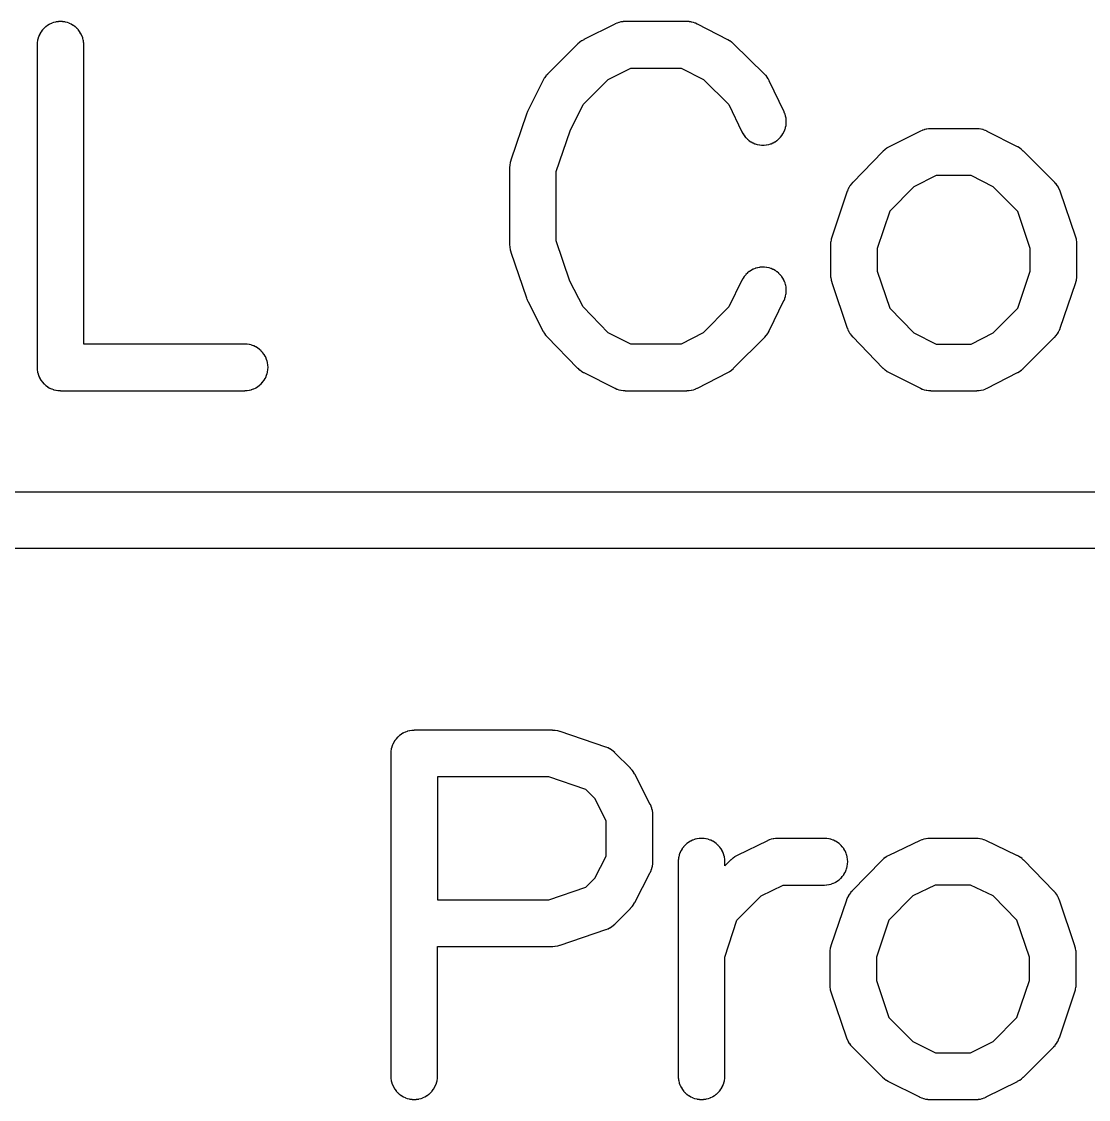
# Model space of a CAD drawing. Header units: inches. Extents: x -0.5 to 10, y -2.4 to 3.9.
# Drawn here: x 0.9009 to 1.0312, y -2.0225 to -1.8908 of the extents above; entities that cross this region are included whole.
import ezdxf

# ---------------------------------------------------------------- set-up
doc = ezdxf.new("R2010")
doc.units = ezdxf.units.IN

msp = doc.modelspace()

# ---------------------------------------------------------------- linework, layer by layer
for points in [[(0.90845, -1.93025), (0.90845, -1.8937), (0.90845, -1.89369), (0.908449, -1.893675), (0.908438, -1.893445), (0.908436, -1.893419), (0.908433, -1.893396), (0.908399, -1.893168), (0.908396, -1.893145), (0.90839, -1.89312), (0.908334, -1.892896), (0.908327, -1.89287), (0.90832, -1.892849), (0.908242, -1.892632), (0.908233, -1.892608), (0.908223, -1.892587), (0.908125, -1.892378), (0.908113, -1.892356), (0.908101, -1.892335), (0.907983, -1.892137), (0.907968, -1.892114), (0.907956, -1.892097), (0.907818, -1.891911), (0.907802, -1.89189), (0.907787, -1.891873), (0.907632, -1.891703), (0.907615, -1.891685), (0.907597, -1.891668), (0.907427, -1.891513), (0.90741, -1.891498), (0.907389, -1.891482), (0.907203, -1.891344), (0.907186, -1.891332), (0.907163, -1.891317), (0.906965, -1.891199), (0.906944, -1.891187), (0.906922, -1.891175), (0.906713, -1.891077), (0.906692, -1.891067), (0.906668, -1.891058), (0.906451, -1.89098), (0.90643, -1.890973), (0.906404, -1.890966), (0.90618, -1.89091), (0.906155, -1.890904), (0.906132, -1.890901), (0.905904, -1.890867), (0.905881, -1.890864), (0.905855, -1.890862), (0.905625, -1.890851), (0.9056, -1.89085), (0.905575, -1.890851), (0.905345, -1.890862), (0.905319, -1.890864), (0.905296, -1.890867), (0.905068, -1.890901), (0.905045, -1.890904), (0.90502, -1.89091), (0.904796, -1.890966), (0.90477, -1.890973), (0.904749, -1.89098), (0.904532, -1.891058), (0.904508, -1.891067), (0.904487, -1.891077), (0.904278, -1.891175), (0.904256, -1.891187), (0.904235, -1.891199), (0.904037, -1.891317), (0.904014, -1.891332), (0.903997, -1.891344), (0.903811, -1.891482), (0.90379, -1.891498), (0.903773, -1.891513), (0.903603, -1.891668), (0.903585, -1.891685), (0.903568, -1.891703), (0.903413, -1.891873), (0.903398, -1.89189), (0.903382, -1.891911), (0.903244, -1.892097), (0.903232, -1.892114), (0.903217, -1.892137), (0.903099, -1.892335), (0.903087, -1.892356), (0.903075, -1.892378), (0.902977, -1.892587), (0.902967, -1.892608), (0.902958, -1.892632), (0.90288, -1.892849), (0.902873, -1.89287), (0.902866, -1.892896), (0.90281, -1.89312), (0.902804, -1.893145), (0.902801, -1.893168), (0.902767, -1.893396), (0.902764, -1.893419), (0.902762, -1.893445), (0.902751, -1.893675), (0.90275, -1.89369), (0.90275, -1.8937), (0.90275, -1.9331), (0.90275, -1.93311), (0.902751, -1.933125), (0.902762, -1.933355), (0.902764, -1.933381), (0.902767, -1.933404), (0.902801, -1.933632), (0.902804, -1.933655), (0.90281, -1.93368), (0.902866, -1.933904), (0.902873, -1.93393), (0.90288, -1.933951), (0.902958, -1.934168), (0.902967, -1.934192), (0.902977, -1.934213), (0.903075, -1.934422), (0.903087, -1.934444), (0.903099, -1.934465), (0.903217, -1.934663), (0.903232, -1.934686), (0.903244, -1.934703), (0.903382, -1.934889), (0.903398, -1.93491), (0.903413, -1.934927), (0.903568, -1.935097), (0.903585, -1.935115), (0.903603, -1.935132), (0.903773, -1.935287), (0.90379, -1.935302), (0.903811, -1.935318), (0.903997, -1.935456), (0.904014, -1.935468), (0.904037, -1.935483), (0.904235, -1.935601), (0.904256, -1.935613), (0.904278, -1.935625), (0.904487, -1.935723), (0.904508, -1.935733), (0.904532, -1.935742), (0.904749, -1.93582), (0.90477, -1.935827), (0.904796, -1.935834), (0.90502, -1.93589), (0.905045, -1.935896), (0.905068, -1.935899), (0.905296, -1.935933), (0.905319, -1.935936), (0.905345, -1.935938), (0.905575, -1.935949), (0.90559, -1.93595), (0.9056, -1.93595), (0.9281, -1.93595), (0.92811, -1.93595), (0.928125, -1.935949), (0.928355, -1.935938), (0.928381, -1.935936), (0.928404, -1.935933), (0.928632, -1.935899), (0.928655, -1.935896), (0.92868, -1.93589), (0.928904, -1.935834), (0.92893, -1.935827), (0.928951, -1.93582), (0.929168, -1.935742), (0.929192, -1.935733), (0.929213, -1.935723), (0.929422, -1.935625), (0.929444, -1.935613), (0.929465, -1.935601), (0.929663, -1.935483), (0.929686, -1.935468), (0.929703, -1.935456), (0.929889, -1.935318), (0.92991, -1.935302), (0.929927, -1.935287), (0.930097, -1.935132), (0.930115, -1.935115), (0.930132, -1.935097), (0.930287, -1.934927), (0.930302, -1.93491), (0.930318, -1.934889), (0.930456, -1.934703), (0.930468, -1.934686), (0.930483, -1.934663), (0.930601, -1.934465), (0.930613, -1.934444), (0.930625, -1.934422), (0.930723, -1.934213), (0.930733, -1.934192), (0.930742, -1.934168), (0.93082, -1.933951), (0.930827, -1.93393), (0.930834, -1.933904), (0.93089, -1.93368), (0.930896, -1.933655), (0.930899, -1.933632), (0.930933, -1.933404), (0.930936, -1.933381), (0.930938, -1.933355), (0.930949, -1.933125), (0.93095, -1.9331), (0.930949, -1.933075), (0.930938, -1.932845), (0.930936, -1.932819), (0.930933, -1.932796), (0.930899, -1.932568), (0.930896, -1.932545), (0.93089, -1.93252), (0.930834, -1.932296), (0.930827, -1.93227), (0.93082, -1.932249), (0.930742, -1.932032), (0.930733, -1.932008), (0.930723, -1.931987), (0.930625, -1.931778), (0.930613, -1.931756), (0.930601, -1.931735), (0.930483, -1.931537), (0.930468, -1.931514), (0.930456, -1.931497), (0.930318, -1.931311), (0.930302, -1.93129), (0.930287, -1.931273), (0.930132, -1.931103), (0.930115, -1.931085), (0.930097, -1.931068), (0.929927, -1.930913), (0.92991, -1.930898), (0.929889, -1.930882), (0.929703, -1.930744), (0.929686, -1.930732), (0.929663, -1.930717), (0.929465, -1.930599), (0.929444, -1.930587), (0.929422, -1.930575), (0.929213, -1.930477), (0.929192, -1.930467), (0.929168, -1.930458), (0.928951, -1.93038), (0.92893, -1.930373), (0.928904, -1.930366), (0.92868, -1.93031), (0.928655, -1.930304), (0.928632, -1.930301), (0.928404, -1.930267), (0.928381, -1.930264), (0.928355, -1.930262), (0.928125, -1.930251), (0.92811, -1.93025), (0.9281, -1.93025)], [(0.987244, -1.900984), (0.988824, -1.90432), (0.988829, -1.90433), (0.988835, -1.904342), (0.988944, -1.904545), (0.988958, -1.904569), (0.988969, -1.904587), (0.989098, -1.904779), (0.989115, -1.904803), (0.989127, -1.904818), (0.989273, -1.904997), (0.989289, -1.905015), (0.989306, -1.905033), (0.98947, -1.905196), (0.989488, -1.905213), (0.989506, -1.905229), (0.989684, -1.905375), (0.989702, -1.905389), (0.989724, -1.905404), (0.989916, -1.905532), (0.989937, -1.905546), (0.989958, -1.905557), (0.990161, -1.905666), (0.990183, -1.905677), (0.990205, -1.905687), (0.990419, -1.905775), (0.990441, -1.905784), (0.990465, -1.905792), (0.990685, -1.905858), (0.990708, -1.905865), (0.990733, -1.90587), (0.990959, -1.905915), (0.99098, -1.905919), (0.991008, -1.905922), (0.991237, -1.905945), (0.991261, -1.905947), (0.991286, -1.905947), (0.991517, -1.905947), (0.991542, -1.905946), (0.991566, -1.905945), (0.991795, -1.905922), (0.991818, -1.905919), (0.991844, -1.905915), (0.99207, -1.90587), (0.992094, -1.905864), (0.992118, -1.905858), (0.992338, -1.905791), (0.99236, -1.905783), (0.992385, -1.905774), (0.992598, -1.905686), (0.992619, -1.905676), (0.992642, -1.905665), (0.992845, -1.905556), (0.992869, -1.905542), (0.992887, -1.905531), (0.993079, -1.905402), (0.993103, -1.905385), (0.993118, -1.905373), (0.993297, -1.905227), (0.993315, -1.905211), (0.993333, -1.905194), (0.993496, -1.90503), (0.993513, -1.905012), (0.993529, -1.904994), (0.993675, -1.904816), (0.993689, -1.904798), (0.993704, -1.904776), (0.993832, -1.904584), (0.993846, -1.904563), (0.993857, -1.904542), (0.993966, -1.904339), (0.993977, -1.904317), (0.993987, -1.904295), (0.994075, -1.904081), (0.994084, -1.904059), (0.994092, -1.904035), (0.994158, -1.903815), (0.994165, -1.903792), (0.99417, -1.903767), (0.994215, -1.903541), (0.994219, -1.90352), (0.994222, -1.903492), (0.994245, -1.903263), (0.994247, -1.903239), (0.994247, -1.903214), (0.994247, -1.902983), (0.994246, -1.902958), (0.994245, -1.902934), (0.994222, -1.902705), (0.994219, -1.902682), (0.994215, -1.902656), (0.99417, -1.90243), (0.994164, -1.902406), (0.994158, -1.902382), (0.994091, -1.902162), (0.994083, -1.90214), (0.994074, -1.902115), (0.993986, -1.901902), (0.993981, -1.901891), (0.993976, -1.90188), (0.992176, -1.89808), (0.992171, -1.89807), (0.992166, -1.89806), (0.992068, -1.897875), (0.992055, -1.897853), (0.992045, -1.897837), (0.991931, -1.897661), (0.99192, -1.897645), (0.991905, -1.897625), (0.991776, -1.89746), (0.991761, -1.897442), (0.991747, -1.897426), (0.991604, -1.897274), (0.991599, -1.897268), (0.991588, -1.897258), (0.987788, -1.893558), (0.987777, -1.893548), (0.98777, -1.893541), (0.987595, -1.893387), (0.987576, -1.893371), (0.987576, -1.893371), (0.987556, -1.893356), (0.987367, -1.89322), (0.987348, -1.893207), (0.987325, -1.893193), (0.987124, -1.893077), (0.987117, -1.893073), (0.987102, -1.893065), (0.983402, -1.891165), (0.983384, -1.891156), (0.983381, -1.891154), (0.983178, -1.891062), (0.983158, -1.891054), (0.983134, -1.891045), (0.982923, -1.890972), (0.982897, -1.890964), (0.982877, -1.890959), (0.982661, -1.890906), (0.982638, -1.890901), (0.982614, -1.890897), (0.982394, -1.890866), (0.98237, -1.890863), (0.982346, -1.890861), (0.982124, -1.890851), (0.982111, -1.89085), (0.9821, -1.89085), (0.9746, -1.89085), (0.974589, -1.89085), (0.974577, -1.890851), (0.974359, -1.890861), (0.974334, -1.890862), (0.974313, -1.890865), (0.974097, -1.890895), (0.974075, -1.890899), (0.974052, -1.890904), (0.97384, -1.890954), (0.973814, -1.89096), (0.973795, -1.890966), (0.973589, -1.891036), (0.973564, -1.891045), (0.973546, -1.891053), (0.973346, -1.891141), (0.973334, -1.891147), (0.973325, -1.891151), (0.969525, -1.893051), (0.969514, -1.893057), (0.969502, -1.893064), (0.969283, -1.893188), (0.969261, -1.893201), (0.969261, -1.893201), (0.969238, -1.893217), (0.969033, -1.893364), (0.969014, -1.893379), (0.969014, -1.893379), (0.968992, -1.893398), (0.968804, -1.893566), (0.968794, -1.893576), (0.968785, -1.893585), (0.965085, -1.897285), (0.965076, -1.897294), (0.965066, -1.897304), (0.964898, -1.897492), (0.964879, -1.897514), (0.964879, -1.897514), (0.964864, -1.897533), (0.964717, -1.897738), (0.964701, -1.897761), (0.964701, -1.897761), (0.964688, -1.897783), (0.964564, -1.898002), (0.964557, -1.898014), (0.964551, -1.898025), (0.962651, -1.901825), (0.962645, -1.901837), (0.962637, -1.901856), (0.962513, -1.902152), (0.962509, -1.902163), (0.962501, -1.902184), (0.960601, -1.907784), (0.960597, -1.907798), (0.960593, -1.90781), (0.960524, -1.908057), (0.960518, -1.908081), (0.960518, -1.908081), (0.960512, -1.90811), (0.960471, -1.908363), (0.960467, -1.90839), (0.960467, -1.90839), (0.960465, -1.908417), (0.960451, -1.908673), (0.96045, -1.908691), (0.96045, -1.9087), (0.96045, -1.9181), (0.96045, -1.918109), (0.960451, -1.918127), (0.960465, -1.918383), (0.960467, -1.91841), (0.960467, -1.91841), (0.960471, -1.918437), (0.960512, -1.91869), (0.960518, -1.918719), (0.960518, -1.918719), (0.960524, -1.918743), (0.960593, -1.91899), (0.960597, -1.919002), (0.960601, -1.919016), (0.962501, -1.924616), (0.962506, -1.924629), (0.962507, -1.924633), (0.962569, -1.924795), (0.962576, -1.924813), (0.962583, -1.924829), (0.962657, -1.924985), (0.96266, -1.924992), (0.962665, -1.925002), (0.964565, -1.928702), (0.964573, -1.928717), (0.964577, -1.928724), (0.964693, -1.928925), (0.964707, -1.928948), (0.96472, -1.928967), (0.964856, -1.929156), (0.964871, -1.929176), (0.964871, -1.929176), (0.964887, -1.929195), (0.965041, -1.92937), (0.965048, -1.929377), (0.965058, -1.929388), (0.968758, -1.933188), (0.968767, -1.933197), (0.968778, -1.933208), (0.968971, -1.933385), (0.968991, -1.933402), (0.968991, -1.933402), (0.969014, -1.933421), (0.969226, -1.933575), (0.969247, -1.93359), (0.969247, -1.93359), (0.969273, -1.933606), (0.969501, -1.933736), (0.969515, -1.933744), (0.969525, -1.933749), (0.973325, -1.935649), (0.973334, -1.935653), (0.973346, -1.935659), (0.973546, -1.935747), (0.973564, -1.935755), (0.973589, -1.935764), (0.973795, -1.935834), (0.973814, -1.93584), (0.97384, -1.935846), (0.974052, -1.935896), (0.974075, -1.935901), (0.974097, -1.935905), (0.974313, -1.935935), (0.974334, -1.935938), (0.974359, -1.935939), (0.974577, -1.935949), (0.974589, -1.93595), (0.9746, -1.93595), (0.9821, -1.93595), (0.982111, -1.93595), (0.982124, -1.935949), (0.982346, -1.935939), (0.98237, -1.935937), (0.982394, -1.935934), (0.982614, -1.935903), (0.982638, -1.935899), (0.982661, -1.935894), (0.982877, -1.935841), (0.982897, -1.935836), (0.982923, -1.935828), (0.983134, -1.935755), (0.983158, -1.935746), (0.983178, -1.935738), (0.983381, -1.935646), (0.983384, -1.935644), (0.983402, -1.935635), (0.987102, -1.933735), (0.987116, -1.933728), (0.987125, -1.933723), (0.987335, -1.933601), (0.987358, -1.933586), (0.987358, -1.933586), (0.987379, -1.933572), (0.987575, -1.933429), (0.987594, -1.933415), (0.987594, -1.933415), (0.987616, -1.933396), (0.987796, -1.933233), (0.9878, -1.933229), (0.987815, -1.933215), (0.991615, -1.929415), (0.991628, -1.929402), (0.991634, -1.929395), (0.991808, -1.929201), (0.991827, -1.929178), (0.991827, -1.929178), (0.991843, -1.929158), (0.991994, -1.928946), (0.99201, -1.928921), (0.99201, -1.928921), (0.992023, -1.928899), (0.99215, -1.928671), (0.992157, -1.928659), (0.992163, -1.928647), (0.993963, -1.924947), (0.993968, -1.924935), (0.993973, -1.924924), (0.994064, -1.924712), (0.994073, -1.924689), (0.994081, -1.924666), (0.99415, -1.924446), (0.994157, -1.924423), (0.994162, -1.924399), (0.99421, -1.924173), (0.994214, -1.924152), (0.994218, -1.924125), (0.994243, -1.923896), (0.994245, -1.923872), (0.994246, -1.923847), (0.994248, -1.923616), (0.994248, -1.92359), (0.994246, -1.923567), (0.994226, -1.923337), (0.994224, -1.923314), (0.99422, -1.923289), (0.994177, -1.923062), (0.994172, -1.923038), (0.994166, -1.923014), (0.994101, -1.922793), (0.994094, -1.92277), (0.994085, -1.922746), (0.993999, -1.922532), (0.993989, -1.922509), (0.993979, -1.922488), (0.993872, -1.922283), (0.993861, -1.922262), (0.993848, -1.922241), (0.993722, -1.922048), (0.993708, -1.922027), (0.993693, -1.922008), (0.993548, -1.921828), (0.993532, -1.921808), (0.993532, -1.921808), (0.993516, -1.921791), (0.993355, -1.921627), (0.993338, -1.92161), (0.993319, -1.921593), (0.993142, -1.921445), (0.993122, -1.921429), (0.993103, -1.921415), (0.992913, -1.921285), (0.992892, -1.921272), (0.992871, -1.921259), (0.992669, -1.921148), (0.992643, -1.921136), (0.992624, -1.921127), (0.992412, -1.921036), (0.992389, -1.921027), (0.992366, -1.921019), (0.992146, -1.92095), (0.992123, -1.920943), (0.992099, -1.920938), (0.991873, -1.92089), (0.991852, -1.920886), (0.991825, -1.920882), (0.991596, -1.920857), (0.991572, -1.920855), (0.991547, -1.920854), (0.991316, -1.920852), (0.99129, -1.920852), (0.991267, -1.920854), (0.991037, -1.920874), (0.991014, -1.920876), (0.990989, -1.92088), (0.990762, -1.920923), (0.990738, -1.920928), (0.990714, -1.920934), (0.990493, -1.920999), (0.99047, -1.921006), (0.990446, -1.921015), (0.990232, -1.921101), (0.990209, -1.921111), (0.990188, -1.921121), (0.989983, -1.921228), (0.989962, -1.921239), (0.989941, -1.921252), (0.989748, -1.921378), (0.989727, -1.921392), (0.989708, -1.921407), (0.989528, -1.921552), (0.989508, -1.921568), (0.989508, -1.921568), (0.989491, -1.921584), (0.989327, -1.921745), (0.98931, -1.921762), (0.989293, -1.921781), (0.989145, -1.921958), (0.989129, -1.921978), (0.989115, -1.921997), (0.988985, -1.922187), (0.988972, -1.922208), (0.988959, -1.922229), (0.988848, -1.922431), (0.98884, -1.922448), (0.988837, -1.922453), (0.987246, -1.925723), (0.984101, -1.928869), (0.981411, -1.93025), (0.975273, -1.93025), (0.972506, -1.928866), (0.96944, -1.925718), (0.967831, -1.922585), (0.96615, -1.91763), (0.96615, -1.90917), (0.967836, -1.9042), (0.969442, -1.900988), (0.972488, -1.897942), (0.975273, -1.89655), (0.981411, -1.89655), (0.984118, -1.89794)], [(1.011889, -1.90395), (1.011889, -1.90395), (1.011877, -1.903951), (1.011659, -1.903961), (1.011634, -1.903962), (1.011613, -1.903965), (1.011397, -1.903995), (1.011375, -1.903999), (1.011352, -1.904004), (1.01114, -1.904054), (1.011114, -1.90406), (1.011095, -1.904066), (1.010889, -1.904136), (1.010864, -1.904145), (1.010846, -1.904153), (1.010646, -1.904241), (1.010634, -1.904247), (1.010625, -1.904251), (1.006825, -1.906151), (1.006815, -1.906156), (1.006801, -1.906164), (1.006573, -1.906294), (1.006547, -1.90631), (1.006547, -1.90631), (1.006526, -1.906325), (1.006314, -1.906479), (1.006291, -1.906498), (1.006291, -1.906498), (1.006271, -1.906515), (1.006078, -1.906692), (1.006067, -1.906703), (1.006058, -1.906712), (1.002358, -1.910512), (1.002352, -1.910519), (1.002343, -1.910528), (1.002204, -1.910684), (1.002189, -1.910702), (1.002176, -1.910719), (1.002051, -1.910887), (1.002037, -1.910906), (1.002026, -1.910923), (1.001917, -1.911102), (1.001906, -1.911121), (1.001896, -1.911141), (1.001803, -1.911328), (1.001794, -1.911347), (1.001785, -1.911369), (1.001709, -1.911563), (1.001707, -1.911567), (1.001701, -1.911584), (0.999801, -1.917184), (0.999797, -1.917198), (0.999793, -1.91721), (0.999724, -1.917457), (0.999718, -1.917481), (0.999718, -1.917481), (0.999712, -1.91751), (0.999671, -1.917763), (0.999667, -1.91779), (0.999667, -1.91779), (0.999665, -1.917817), (0.999651, -1.918073), (0.99965, -1.918091), (0.99965, -1.9181), (0.99965, -1.9218), (0.99965, -1.921809), (0.999651, -1.921827), (0.999665, -1.922083), (0.999667, -1.92211), (0.999667, -1.92211), (0.999671, -1.922137), (0.999712, -1.92239), (0.999718, -1.922419), (0.999718, -1.922419), (0.999724, -1.922443), (0.999793, -1.92269), (0.999797, -1.922702), (0.999801, -1.922716), (1.001701, -1.928316), (1.001707, -1.928333), (1.001709, -1.928337), (1.001785, -1.928531), (1.001794, -1.928553), (1.001803, -1.928572), (1.001896, -1.928759), (1.001906, -1.928779), (1.001917, -1.928798), (1.002026, -1.928977), (1.002037, -1.928994), (1.002051, -1.929013), (1.002176, -1.929181), (1.002189, -1.929198), (1.002204, -1.929216), (1.002343, -1.929372), (1.002352, -1.929381), (1.002358, -1.929388), (1.006058, -1.933188), (1.006067, -1.933197), (1.006078, -1.933208), (1.006271, -1.933385), (1.006291, -1.933402), (1.006291, -1.933402), (1.006314, -1.933421), (1.006526, -1.933575), (1.006547, -1.93359), (1.006547, -1.93359), (1.006573, -1.933606), (1.006801, -1.933736), (1.006815, -1.933744), (1.006825, -1.933749), (1.010625, -1.935649), (1.010634, -1.935653), (1.010646, -1.935659), (1.010846, -1.935747), (1.010864, -1.935755), (1.010889, -1.935764), (1.011095, -1.935834), (1.011114, -1.93584), (1.01114, -1.935846), (1.011352, -1.935896), (1.011375, -1.935901), (1.011397, -1.935905), (1.011613, -1.935935), (1.011634, -1.935938), (1.011659, -1.935939), (1.011877, -1.935949), (1.011889, -1.93595), (1.0119, -1.93595), (1.0175, -1.93595), (1.017511, -1.93595), (1.017524, -1.935949), (1.017746, -1.935939), (1.01777, -1.935937), (1.017794, -1.935934), (1.018014, -1.935903), (1.018038, -1.935899), (1.018061, -1.935894), (1.018277, -1.935841), (1.018297, -1.935836), (1.018323, -1.935828), (1.018534, -1.935755), (1.018558, -1.935746), (1.018578, -1.935738), (1.018781, -1.935646), (1.018784, -1.935644), (1.018802, -1.935635), (1.022502, -1.933735), (1.022516, -1.933728), (1.022525, -1.933723), (1.022735, -1.933601), (1.022758, -1.933586), (1.022758, -1.933586), (1.022779, -1.933572), (1.022975, -1.933429), (1.022994, -1.933415), (1.022994, -1.933415), (1.023016, -1.933396), (1.023196, -1.933233), (1.0232, -1.933229), (1.023215, -1.933215), (1.027015, -1.929415), (1.027026, -1.929404), (1.027031, -1.929399), (1.027176, -1.92924), (1.027191, -1.929222), (1.027205, -1.929204), (1.027335, -1.929033), (1.027349, -1.929013), (1.027361, -1.928995), (1.027475, -1.928812), (1.027486, -1.928793), (1.027497, -1.928772), (1.027594, -1.92858), (1.027605, -1.928557), (1.027613, -1.928538), (1.027691, -1.928337), (1.027694, -1.928329), (1.027699, -1.928316), (1.029599, -1.922716), (1.029603, -1.922702), (1.029607, -1.92269), (1.029676, -1.922443), (1.029682, -1.922419), (1.029682, -1.922419), (1.029688, -1.92239), (1.029729, -1.922137), (1.029733, -1.92211), (1.029733, -1.92211), (1.029735, -1.922083), (1.029749, -1.921827), (1.02975, -1.921809), (1.02975, -1.9218), (1.02975, -1.9181), (1.02975, -1.918091), (1.029749, -1.918073), (1.029735, -1.917817), (1.029733, -1.91779), (1.029733, -1.91779), (1.029729, -1.917763), (1.029688, -1.91751), (1.029682, -1.917481), (1.029682, -1.917481), (1.029676, -1.917457), (1.029607, -1.91721), (1.029603, -1.917198), (1.029599, -1.917184), (1.027699, -1.911584), (1.027694, -1.911571), (1.027691, -1.911563), (1.027613, -1.911362), (1.027605, -1.911343), (1.027594, -1.91132), (1.027497, -1.911128), (1.027486, -1.911107), (1.027475, -1.911088), (1.027361, -1.910905), (1.027349, -1.910887), (1.027335, -1.910867), (1.027205, -1.910696), (1.027191, -1.910678), (1.027176, -1.91066), (1.027031, -1.910501), (1.027026, -1.910496), (1.027015, -1.910485), (1.023215, -1.906685), (1.0232, -1.906671), (1.023196, -1.906667), (1.023016, -1.906504), (1.022994, -1.906485), (1.022994, -1.906485), (1.022975, -1.906471), (1.022779, -1.906328), (1.022758, -1.906314), (1.022758, -1.906314), (1.022735, -1.906299), (1.022525, -1.906177), (1.022516, -1.906172), (1.022502, -1.906165), (1.018802, -1.904265), (1.018784, -1.904256), (1.018781, -1.904254), (1.018578, -1.904162), (1.018558, -1.904154), (1.018534, -1.904145), (1.018323, -1.904072), (1.018297, -1.904064), (1.018277, -1.904059), (1.018061, -1.904006), (1.018038, -1.904001), (1.018014, -1.903997), (1.017794, -1.903966), (1.01777, -1.903963), (1.017746, -1.903961), (1.017524, -1.903951), (1.017511, -1.90395), (1.0175, -1.90395), (1.0119, -1.90395)], [(1.012573, -1.90965), (1.009806, -1.911034), (1.006892, -1.914026), (1.00535, -1.91857), (1.00535, -1.92133), (1.006892, -1.925874), (1.009806, -1.928866), (1.012573, -1.93025), (1.016811, -1.93025), (1.019501, -1.928869), (1.022515, -1.925855), (1.02405, -1.92133), (1.02405, -1.91857), (1.022515, -1.914045), (1.019501, -1.911031), (1.016811, -1.90965)], [(0.94595, -1.98029), (0.94595, -1.98029), (0.94595, -1.9803), (0.94595, -2.0197), (0.94595, -2.01971), (0.945951, -2.019725), (0.945962, -2.019955), (0.945964, -2.019981), (0.945967, -2.020004), (0.946001, -2.020232), (0.946004, -2.020255), (0.94601, -2.02028), (0.946066, -2.020504), (0.946073, -2.02053), (0.94608, -2.020551), (0.946158, -2.020768), (0.946167, -2.020792), (0.946177, -2.020813), (0.946275, -2.021022), (0.946287, -2.021044), (0.946299, -2.021065), (0.946417, -2.021263), (0.946432, -2.021286), (0.946444, -2.021303), (0.946582, -2.021489), (0.946598, -2.02151), (0.946613, -2.021527), (0.946768, -2.021697), (0.946785, -2.021715), (0.946803, -2.021732), (0.946973, -2.021887), (0.94699, -2.021902), (0.947011, -2.021918), (0.947197, -2.022056), (0.947214, -2.022068), (0.947237, -2.022083), (0.947435, -2.022201), (0.947456, -2.022213), (0.947478, -2.022225), (0.947687, -2.022323), (0.947708, -2.022333), (0.947732, -2.022342), (0.947949, -2.02242), (0.94797, -2.022427), (0.947996, -2.022434), (0.94822, -2.02249), (0.948245, -2.022496), (0.948268, -2.022499), (0.948496, -2.022533), (0.948519, -2.022536), (0.948545, -2.022538), (0.948775, -2.022549), (0.9488, -2.02255), (0.948825, -2.022549), (0.949055, -2.022538), (0.949081, -2.022536), (0.949104, -2.022533), (0.949332, -2.022499), (0.949355, -2.022496), (0.94938, -2.02249), (0.949604, -2.022434), (0.94963, -2.022427), (0.949651, -2.02242), (0.949868, -2.022342), (0.949892, -2.022333), (0.949913, -2.022323), (0.950122, -2.022225), (0.950144, -2.022213), (0.950165, -2.022201), (0.950363, -2.022083), (0.950386, -2.022068), (0.950403, -2.022056), (0.950589, -2.021918), (0.95061, -2.021902), (0.950627, -2.021887), (0.950797, -2.021732), (0.950815, -2.021715), (0.950832, -2.021697), (0.950987, -2.021527), (0.951002, -2.02151), (0.951018, -2.021489), (0.951156, -2.021303), (0.951168, -2.021286), (0.951183, -2.021263), (0.951301, -2.021065), (0.951313, -2.021044), (0.951325, -2.021022), (0.951423, -2.020813), (0.951433, -2.020792), (0.951442, -2.020768), (0.95152, -2.020551), (0.951527, -2.02053), (0.951534, -2.020504), (0.95159, -2.02028), (0.951596, -2.020255), (0.951599, -2.020232), (0.951633, -2.020004), (0.951636, -2.019981), (0.951638, -2.019955), (0.951649, -2.019725), (0.95165, -2.01971), (0.95165, -2.0197), (0.95165, -2.00385), (0.9657, -2.00385), (0.965709, -2.00385), (0.965727, -2.003849), (0.965983, -2.003835), (0.96601, -2.003833), (0.96601, -2.003833), (0.966037, -2.003829), (0.96629, -2.003788), (0.966319, -2.003782), (0.966319, -2.003782), (0.966343, -2.003776), (0.96659, -2.003707), (0.966602, -2.003703), (0.966616, -2.003699), (0.972216, -2.001799), (0.972229, -2.001794), (0.972237, -2.001791), (0.972438, -2.001713), (0.972457, -2.001705), (0.97248, -2.001694), (0.972672, -2.001597), (0.972693, -2.001586), (0.972712, -2.001575), (0.972895, -2.001461), (0.972913, -2.001449), (0.972933, -2.001435), (0.973104, -2.001305), (0.973122, -2.001291), (0.97314, -2.001276), (0.973299, -2.001131), (0.973304, -2.001126), (0.973315, -2.001115), (0.975215, -1.999215), (0.975229, -1.9992), (0.975233, -1.999196), (0.975396, -1.999016), (0.975415, -1.998994), (0.975415, -1.998994), (0.975429, -1.998975), (0.975572, -1.998779), (0.975586, -1.998758), (0.975586, -1.998758), (0.975601, -1.998735), (0.975723, -1.998525), (0.975728, -1.998516), (0.975735, -1.998502), (0.977635, -1.994802), (0.977644, -1.994784), (0.977646, -1.994781), (0.977738, -1.994578), (0.977746, -1.994558), (0.977755, -1.994534), (0.977828, -1.994323), (0.977836, -1.994297), (0.977841, -1.994277), (0.977894, -1.994061), (0.977899, -1.994038), (0.977903, -1.994014), (0.977934, -1.993794), (0.977937, -1.99377), (0.977939, -1.993746), (0.977949, -1.993524), (0.97795, -1.993511), (0.97795, -1.9935), (0.97795, -1.9878), (0.97795, -1.987789), (0.977949, -1.987776), (0.977939, -1.987554), (0.977937, -1.98753), (0.977934, -1.987506), (0.977903, -1.987286), (0.977899, -1.987262), (0.977894, -1.987239), (0.977841, -1.987023), (0.977836, -1.987003), (0.977828, -1.986977), (0.977755, -1.986766), (0.977746, -1.986742), (0.977738, -1.986722), (0.977646, -1.986519), (0.977644, -1.986516), (0.977635, -1.986498), (0.975735, -1.982798), (0.975728, -1.982784), (0.975723, -1.982775), (0.975601, -1.982565), (0.975586, -1.982542), (0.975586, -1.982542), (0.975572, -1.982521), (0.975429, -1.982325), (0.975415, -1.982306), (0.975415, -1.982306), (0.975396, -1.982284), (0.975233, -1.982104), (0.975229, -1.9821), (0.975215, -1.982085), (0.973315, -1.980185), (0.973304, -1.980174), (0.973299, -1.980169), (0.97314, -1.980024), (0.973122, -1.980009), (0.973104, -1.979995), (0.972933, -1.979865), (0.972913, -1.979851), (0.972895, -1.979839), (0.972712, -1.979725), (0.972693, -1.979714), (0.972672, -1.979703), (0.97248, -1.979606), (0.972457, -1.979595), (0.972438, -1.979587), (0.972237, -1.979509), (0.972229, -1.979506), (0.972216, -1.979501), (0.966616, -1.977601), (0.966602, -1.977597), (0.96659, -1.977593), (0.966343, -1.977524), (0.966319, -1.977518), (0.966319, -1.977518), (0.96629, -1.977512), (0.966037, -1.977471), (0.96601, -1.977467), (0.96601, -1.977467), (0.965983, -1.977465), (0.965727, -1.977451), (0.965709, -1.97745), (0.9657, -1.97745), (0.9488, -1.97745), (0.94879, -1.97745), (0.948775, -1.977451), (0.948545, -1.977462), (0.948519, -1.977464), (0.948496, -1.977467), (0.948268, -1.977501), (0.948245, -1.977504), (0.94822, -1.97751), (0.947996, -1.977566), (0.94797, -1.977573), (0.947949, -1.97758), (0.947732, -1.977658), (0.947708, -1.977667), (0.947687, -1.977677), (0.947478, -1.977775), (0.947456, -1.977787), (0.947435, -1.977799), (0.947237, -1.977917), (0.947214, -1.977932), (0.947197, -1.977944), (0.947011, -1.978082), (0.94699, -1.978098), (0.946973, -1.978113), (0.946803, -1.978268), (0.946785, -1.978285), (0.946768, -1.978303), (0.946613, -1.978473), (0.946598, -1.97849), (0.946582, -1.978511), (0.946444, -1.978697), (0.946432, -1.978714), (0.946417, -1.978737), (0.946299, -1.978935), (0.946287, -1.978956), (0.946275, -1.978978), (0.946177, -1.979187), (0.946167, -1.979208), (0.946158, -1.979232), (0.94608, -1.979449), (0.946073, -1.97947), (0.946066, -1.979496), (0.94601, -1.97972), (0.946004, -1.979745), (0.946001, -1.979768), (0.945967, -1.979996), (0.945964, -1.980019), (0.945962, -1.980045), (0.945951, -1.980275)], [(0.95165, -1.99815), (0.96523, -1.99815), (0.969755, -1.996615), (0.970869, -1.995501), (0.97225, -1.992811), (0.97225, -1.988489), (0.970869, -1.985799), (0.969755, -1.984685), (0.96523, -1.98315), (0.95165, -1.98315)], [(0.98675, -2.005147), (0.988202, -2.000628), (0.991177, -1.997654), (0.993856, -1.99635), (0.9989, -1.99635), (0.99891, -1.99635), (0.998925, -1.996349), (0.999155, -1.996338), (0.999181, -1.996336), (0.999204, -1.996333), (0.999432, -1.996299), (0.999455, -1.996296), (0.99948, -1.99629), (0.999704, -1.996234), (0.99973, -1.996227), (0.999751, -1.99622), (0.999968, -1.996142), (0.999992, -1.996133), (1.000013, -1.996123), (1.000222, -1.996025), (1.000244, -1.996013), (1.000265, -1.996001), (1.000463, -1.995883), (1.000486, -1.995868), (1.000503, -1.995856), (1.000689, -1.995718), (1.00071, -1.995702), (1.000727, -1.995687), (1.000897, -1.995532), (1.000915, -1.995515), (1.000932, -1.995497), (1.001087, -1.995327), (1.001102, -1.99531), (1.001118, -1.995289), (1.001256, -1.995103), (1.001268, -1.995086), (1.001283, -1.995063), (1.001401, -1.994865), (1.001413, -1.994844), (1.001425, -1.994822), (1.001523, -1.994613), (1.001533, -1.994592), (1.001542, -1.994568), (1.00162, -1.994351), (1.001627, -1.99433), (1.001634, -1.994304), (1.00169, -1.99408), (1.001696, -1.994055), (1.001699, -1.994032), (1.001733, -1.993804), (1.001736, -1.993781), (1.001738, -1.993755), (1.001749, -1.993525), (1.00175, -1.9935), (1.001749, -1.993475), (1.001738, -1.993245), (1.001736, -1.993219), (1.001733, -1.993196), (1.001699, -1.992968), (1.001696, -1.992945), (1.00169, -1.99292), (1.001634, -1.992696), (1.001627, -1.99267), (1.00162, -1.992649), (1.001542, -1.992432), (1.001533, -1.992408), (1.001523, -1.992387), (1.001425, -1.992178), (1.001413, -1.992156), (1.001401, -1.992135), (1.001283, -1.991937), (1.001268, -1.991914), (1.001256, -1.991897), (1.001118, -1.991711), (1.001102, -1.99169), (1.001087, -1.991673), (1.000932, -1.991503), (1.000915, -1.991485), (1.000897, -1.991468), (1.000727, -1.991313), (1.00071, -1.991298), (1.000689, -1.991282), (1.000503, -1.991144), (1.000486, -1.991132), (1.000463, -1.991117), (1.000265, -1.990999), (1.000244, -1.990987), (1.000222, -1.990975), (1.000013, -1.990877), (0.999992, -1.990867), (0.999968, -1.990858), (0.999751, -1.99078), (0.99973, -1.990773), (0.999704, -1.990766), (0.99948, -1.99071), (0.999455, -1.990704), (0.999432, -1.990701), (0.999204, -1.990667), (0.999181, -1.990664), (0.999155, -1.990662), (0.998925, -1.990651), (0.99891, -1.99065), (0.9989, -1.99065), (0.9932, -1.99065), (0.993189, -1.99065), (0.993177, -1.990651), (0.992965, -1.99066), (0.992943, -1.990662), (0.99292, -1.990664), (0.992709, -1.990693), (0.992683, -1.990697), (0.992664, -1.990701), (0.992457, -1.990749), (0.992431, -1.990756), (0.992414, -1.990761), (0.992211, -1.990827), (0.992189, -1.990835), (0.992169, -1.990843), (0.991974, -1.990928), (0.991962, -1.990933), (0.991953, -1.990937), (0.988253, -1.992737), (0.988241, -1.992743), (0.988229, -1.99275), (0.988001, -1.992877), (0.987979, -1.99289), (0.987979, -1.99289), (0.987954, -1.992906), (0.987742, -1.993057), (0.987722, -1.993073), (0.987722, -1.993073), (0.987699, -1.993092), (0.987505, -1.993266), (0.987498, -1.993272), (0.987485, -1.993285), (0.98675, -1.994019), (0.98675, -1.9935), (0.98675, -1.99349), (0.986749, -1.993475), (0.986738, -1.993245), (0.986736, -1.993219), (0.986733, -1.993196), (0.986699, -1.992968), (0.986696, -1.992945), (0.98669, -1.99292), (0.986634, -1.992696), (0.986627, -1.99267), (0.98662, -1.992649), (0.986542, -1.992432), (0.986533, -1.992408), (0.986523, -1.992387), (0.986425, -1.992178), (0.986413, -1.992156), (0.986401, -1.992135), (0.986283, -1.991937), (0.986268, -1.991914), (0.986256, -1.991897), (0.986118, -1.991711), (0.986102, -1.99169), (0.986087, -1.991673), (0.985932, -1.991503), (0.985915, -1.991485), (0.985897, -1.991468), (0.985727, -1.991313), (0.98571, -1.991298), (0.985689, -1.991282), (0.985503, -1.991144), (0.985486, -1.991132), (0.985463, -1.991117), (0.985265, -1.990999), (0.985244, -1.990987), (0.985222, -1.990975), (0.985013, -1.990877), (0.984992, -1.990867), (0.984968, -1.990858), (0.984751, -1.99078), (0.98473, -1.990773), (0.984704, -1.990766), (0.98448, -1.99071), (0.984455, -1.990704), (0.984432, -1.990701), (0.984204, -1.990667), (0.984181, -1.990664), (0.984155, -1.990662), (0.983925, -1.990651), (0.9839, -1.99065), (0.983875, -1.990651), (0.983645, -1.990662), (0.983619, -1.990664), (0.983596, -1.990667), (0.983368, -1.990701), (0.983345, -1.990704), (0.98332, -1.99071), (0.983096, -1.990766), (0.98307, -1.990773), (0.983049, -1.99078), (0.982832, -1.990858), (0.982808, -1.990867), (0.982787, -1.990877), (0.982578, -1.990975), (0.982556, -1.990987), (0.982535, -1.990999), (0.982337, -1.991117), (0.982314, -1.991132), (0.982297, -1.991144), (0.982111, -1.991282), (0.98209, -1.991298), (0.982073, -1.991313), (0.981903, -1.991468), (0.981885, -1.991485), (0.981868, -1.991503), (0.981713, -1.991673), (0.981698, -1.99169), (0.981682, -1.991711), (0.981544, -1.991897), (0.981532, -1.991914), (0.981517, -1.991937), (0.981399, -1.992135), (0.981387, -1.992156), (0.981375, -1.992178), (0.981277, -1.992387), (0.981267, -1.992408), (0.981258, -1.992432), (0.98118, -1.992649), (0.981173, -1.99267), (0.981166, -1.992696), (0.98111, -1.99292), (0.981104, -1.992945), (0.981101, -1.992968), (0.981067, -1.993196), (0.981064, -1.993219), (0.981062, -1.993245), (0.981051, -1.993475), (0.98105, -1.99349), (0.98105, -1.9935), (0.98105, -2.0197), (0.98105, -2.01971), (0.981051, -2.019725), (0.981062, -2.019955), (0.981064, -2.019981), (0.981067, -2.020004), (0.981101, -2.020232), (0.981104, -2.020255), (0.98111, -2.02028), (0.981166, -2.020504), (0.981173, -2.02053), (0.98118, -2.020551), (0.981258, -2.020768), (0.981267, -2.020792), (0.981277, -2.020813), (0.981375, -2.021022), (0.981387, -2.021044), (0.981399, -2.021065), (0.981517, -2.021263), (0.981532, -2.021286), (0.981544, -2.021303), (0.981682, -2.021489), (0.981698, -2.02151), (0.981713, -2.021527), (0.981868, -2.021697), (0.981885, -2.021715), (0.981903, -2.021732), (0.982073, -2.021887), (0.98209, -2.021902), (0.982111, -2.021918), (0.982297, -2.022056), (0.982314, -2.022068), (0.982337, -2.022083), (0.982535, -2.022201), (0.982556, -2.022213), (0.982578, -2.022225), (0.982787, -2.022323), (0.982808, -2.022333), (0.982832, -2.022342), (0.983049, -2.02242), (0.98307, -2.022427), (0.983096, -2.022434), (0.98332, -2.02249), (0.983345, -2.022496), (0.983368, -2.022499), (0.983596, -2.022533), (0.983619, -2.022536), (0.983645, -2.022538), (0.983875, -2.022549), (0.9839, -2.02255), (0.983925, -2.022549), (0.984155, -2.022538), (0.984181, -2.022536), (0.984204, -2.022533), (0.984432, -2.022499), (0.984455, -2.022496), (0.98448, -2.02249), (0.984704, -2.022434), (0.98473, -2.022427), (0.984751, -2.02242), (0.984968, -2.022342), (0.984992, -2.022333), (0.985013, -2.022323), (0.985222, -2.022225), (0.985244, -2.022213), (0.985265, -2.022201), (0.985463, -2.022083), (0.985486, -2.022068), (0.985503, -2.022056), (0.985689, -2.021918), (0.98571, -2.021902), (0.985727, -2.021887), (0.985897, -2.021732), (0.985915, -2.021715), (0.985932, -2.021697), (0.986087, -2.021527), (0.986102, -2.02151), (0.986118, -2.021489), (0.986256, -2.021303), (0.986268, -2.021286), (0.986283, -2.021263), (0.986401, -2.021065), (0.986413, -2.021044), (0.986425, -2.021022), (0.986523, -2.020813), (0.986533, -2.020792), (0.986542, -2.020768), (0.98662, -2.020551), (0.986627, -2.02053), (0.986634, -2.020504), (0.98669, -2.02028), (0.986696, -2.020255), (0.986699, -2.020232), (0.986733, -2.020004), (0.986736, -2.019981), (0.986738, -2.019955), (0.986749, -2.019725), (0.98675, -2.01971), (0.98675, -2.0197)], [(1.011789, -1.99065), (1.011789, -1.99065), (1.011778, -1.99065), (1.01157, -1.99066), (1.011547, -1.990661), (1.011526, -1.990664), (1.01132, -1.990691), (1.011296, -1.990695), (1.011277, -1.990699), (1.011074, -1.990744), (1.011053, -1.99075), (1.011031, -1.990756), (1.010833, -1.990819), (1.010811, -1.990827), (1.010792, -1.990835), (1.0106, -1.990915), (1.010589, -1.99092), (1.01058, -1.990924), (1.00678, -1.992724), (1.00677, -1.992729), (1.00676, -1.992734), (1.006575, -1.992832), (1.006553, -1.992845), (1.006537, -1.992855), (1.006361, -1.992969), (1.006345, -1.99298), (1.006325, -1.992995), (1.00616, -1.993124), (1.006142, -1.993139), (1.006126, -1.993153), (1.005974, -1.993296), (1.005968, -1.993301), (1.005958, -1.993312), (1.002258, -1.997112), (1.002252, -1.997119), (1.002243, -1.997128), (1.002104, -1.997284), (1.002089, -1.997302), (1.002076, -1.997319), (1.001951, -1.997487), (1.001937, -1.997506), (1.001926, -1.997523), (1.001817, -1.997702), (1.001806, -1.997721), (1.001796, -1.997741), (1.001703, -1.997928), (1.001694, -1.997947), (1.001685, -1.997969), (1.001609, -1.998163), (1.001607, -1.998167), (1.001601, -1.998184), (0.999701, -2.003784), (0.999697, -2.003798), (0.999693, -2.00381), (0.999624, -2.004057), (0.999618, -2.004081), (0.999618, -2.004081), (0.999612, -2.00411), (0.999571, -2.004363), (0.999567, -2.00439), (0.999567, -2.00439), (0.999565, -2.004417), (0.999551, -2.004673), (0.99955, -2.004691), (0.99955, -2.0047), (0.99955, -2.0085), (0.99955, -2.008509), (0.999551, -2.008527), (0.999565, -2.008783), (0.999567, -2.00881), (0.999567, -2.00881), (0.999571, -2.008837), (0.999612, -2.00909), (0.999618, -2.009119), (0.999618, -2.009119), (0.999624, -2.009143), (0.999693, -2.00939), (0.999697, -2.009402), (0.999701, -2.009416), (1.001601, -2.015016), (1.001606, -2.015029), (1.001609, -2.015037), (1.001687, -2.015238), (1.001695, -2.015257), (1.001706, -2.01528), (1.001803, -2.015472), (1.001814, -2.015493), (1.001825, -2.015512), (1.001939, -2.015695), (1.001951, -2.015713), (1.001965, -2.015733), (1.002095, -2.015904), (1.002109, -2.015922), (1.002124, -2.01594), (1.002269, -2.016099), (1.002274, -2.016104), (1.002285, -2.016115), (1.005985, -2.019815), (1.005994, -2.019824), (1.006004, -2.019834), (1.006192, -2.020002), (1.006214, -2.020021), (1.006214, -2.020021), (1.006233, -2.020036), (1.006438, -2.020183), (1.006461, -2.020199), (1.006461, -2.020199), (1.006483, -2.020212), (1.006702, -2.020336), (1.006714, -2.020343), (1.006725, -2.020349), (1.010525, -2.022249), (1.010534, -2.022253), (1.010546, -2.022259), (1.010746, -2.022347), (1.010764, -2.022355), (1.010789, -2.022364), (1.010995, -2.022434), (1.011014, -2.02244), (1.01104, -2.022446), (1.011252, -2.022496), (1.011275, -2.022501), (1.011297, -2.022505), (1.011513, -2.022535), (1.011534, -2.022538), (1.011559, -2.022539), (1.011777, -2.022549), (1.011789, -2.02255), (1.0118, -2.02255), (1.0174, -2.02255), (1.017411, -2.02255), (1.017423, -2.022549), (1.017641, -2.022539), (1.017666, -2.022538), (1.017687, -2.022535), (1.017903, -2.022505), (1.017925, -2.022501), (1.017948, -2.022496), (1.01816, -2.022446), (1.018186, -2.02244), (1.018205, -2.022434), (1.018411, -2.022364), (1.018436, -2.022355), (1.018454, -2.022347), (1.018654, -2.022259), (1.018666, -2.022253), (1.018675, -2.022249), (1.022475, -2.020349), (1.022486, -2.020343), (1.022498, -2.020336), (1.022717, -2.020212), (1.022739, -2.020199), (1.022739, -2.020199), (1.022762, -2.020183), (1.022967, -2.020036), (1.022986, -2.020021), (1.022986, -2.020021), (1.023008, -2.020002), (1.023196, -2.019834), (1.023206, -2.019824), (1.023215, -2.019815), (1.026915, -2.016115), (1.026926, -2.016104), (1.026931, -2.016099), (1.027076, -2.01594), (1.027091, -2.015922), (1.027105, -2.015904), (1.027235, -2.015733), (1.027249, -2.015713), (1.027261, -2.015695), (1.027375, -2.015512), (1.027386, -2.015493), (1.027397, -2.015472), (1.027494, -2.01528), (1.027505, -2.015257), (1.027513, -2.015238), (1.027591, -2.015037), (1.027594, -2.015029), (1.027599, -2.015016), (1.029499, -2.009416), (1.029503, -2.009402), (1.029507, -2.00939), (1.029576, -2.009143), (1.029582, -2.009119), (1.029582, -2.009119), (1.029588, -2.00909), (1.029629, -2.008837), (1.029633, -2.00881), (1.029633, -2.00881), (1.029635, -2.008783), (1.029649, -2.008527), (1.02965, -2.008509), (1.02965, -2.0085), (1.02965, -2.0047), (1.02965, -2.004691), (1.029649, -2.004673), (1.029635, -2.004417), (1.029633, -2.00439), (1.029633, -2.00439), (1.029629, -2.004363), (1.029588, -2.00411), (1.029582, -2.004081), (1.029582, -2.004081), (1.029576, -2.004057), (1.029507, -2.00381), (1.029503, -2.003798), (1.029499, -2.003784), (1.027599, -1.998184), (1.027593, -1.998167), (1.027591, -1.998163), (1.027515, -1.997969), (1.027506, -1.997947), (1.027497, -1.997928), (1.027404, -1.997741), (1.027394, -1.997721), (1.027383, -1.997702), (1.027274, -1.997523), (1.027263, -1.997506), (1.027249, -1.997487), (1.027124, -1.997319), (1.027111, -1.997302), (1.027096, -1.997284), (1.026957, -1.997128), (1.026948, -1.997119), (1.026942, -1.997112), (1.023242, -1.993312), (1.023232, -1.993301), (1.023226, -1.993296), (1.023074, -1.993153), (1.023058, -1.993139), (1.02304, -1.993124), (1.022875, -1.992995), (1.022855, -1.99298), (1.022839, -1.992969), (1.022663, -1.992855), (1.022647, -1.992845), (1.022625, -1.992832), (1.02244, -1.992734), (1.02243, -1.992729), (1.02242, -1.992724), (1.01862, -1.990924), (1.018611, -1.99092), (1.0186, -1.990915), (1.018408, -1.990835), (1.018389, -1.990827), (1.018367, -1.990819), (1.018169, -1.990756), (1.018147, -1.99075), (1.018126, -1.990744), (1.017923, -1.990699), (1.017904, -1.990695), (1.01788, -1.990691), (1.017674, -1.990664), (1.017653, -1.990661), (1.01763, -1.99066), (1.017422, -1.99065), (1.017411, -1.99065), (1.0174, -1.99065), (1.0118, -1.99065)], [(1.012441, -1.99635), (1.009684, -1.997656), (1.006792, -2.000626), (1.00525, -2.00517), (1.00525, -2.00803), (1.006785, -2.012555), (1.009688, -2.015458), (1.012473, -2.01685), (1.016727, -2.01685), (1.019512, -2.015458), (1.022415, -2.012555), (1.02395, -2.00803), (1.02395, -2.00517), (1.022408, -2.000626), (1.019516, -1.997656), (1.016759, -1.99635)]]:
    msp.add_lwpolyline(points, close=True)
for points in [[(1.033633, -1.94835), (-0.4567, -1.94835)], [(1.47775, -1.95525), (0.60965, -1.95525)]]:
    msp.add_lwpolyline(points)

doc.saveas('drawing.dxf')
